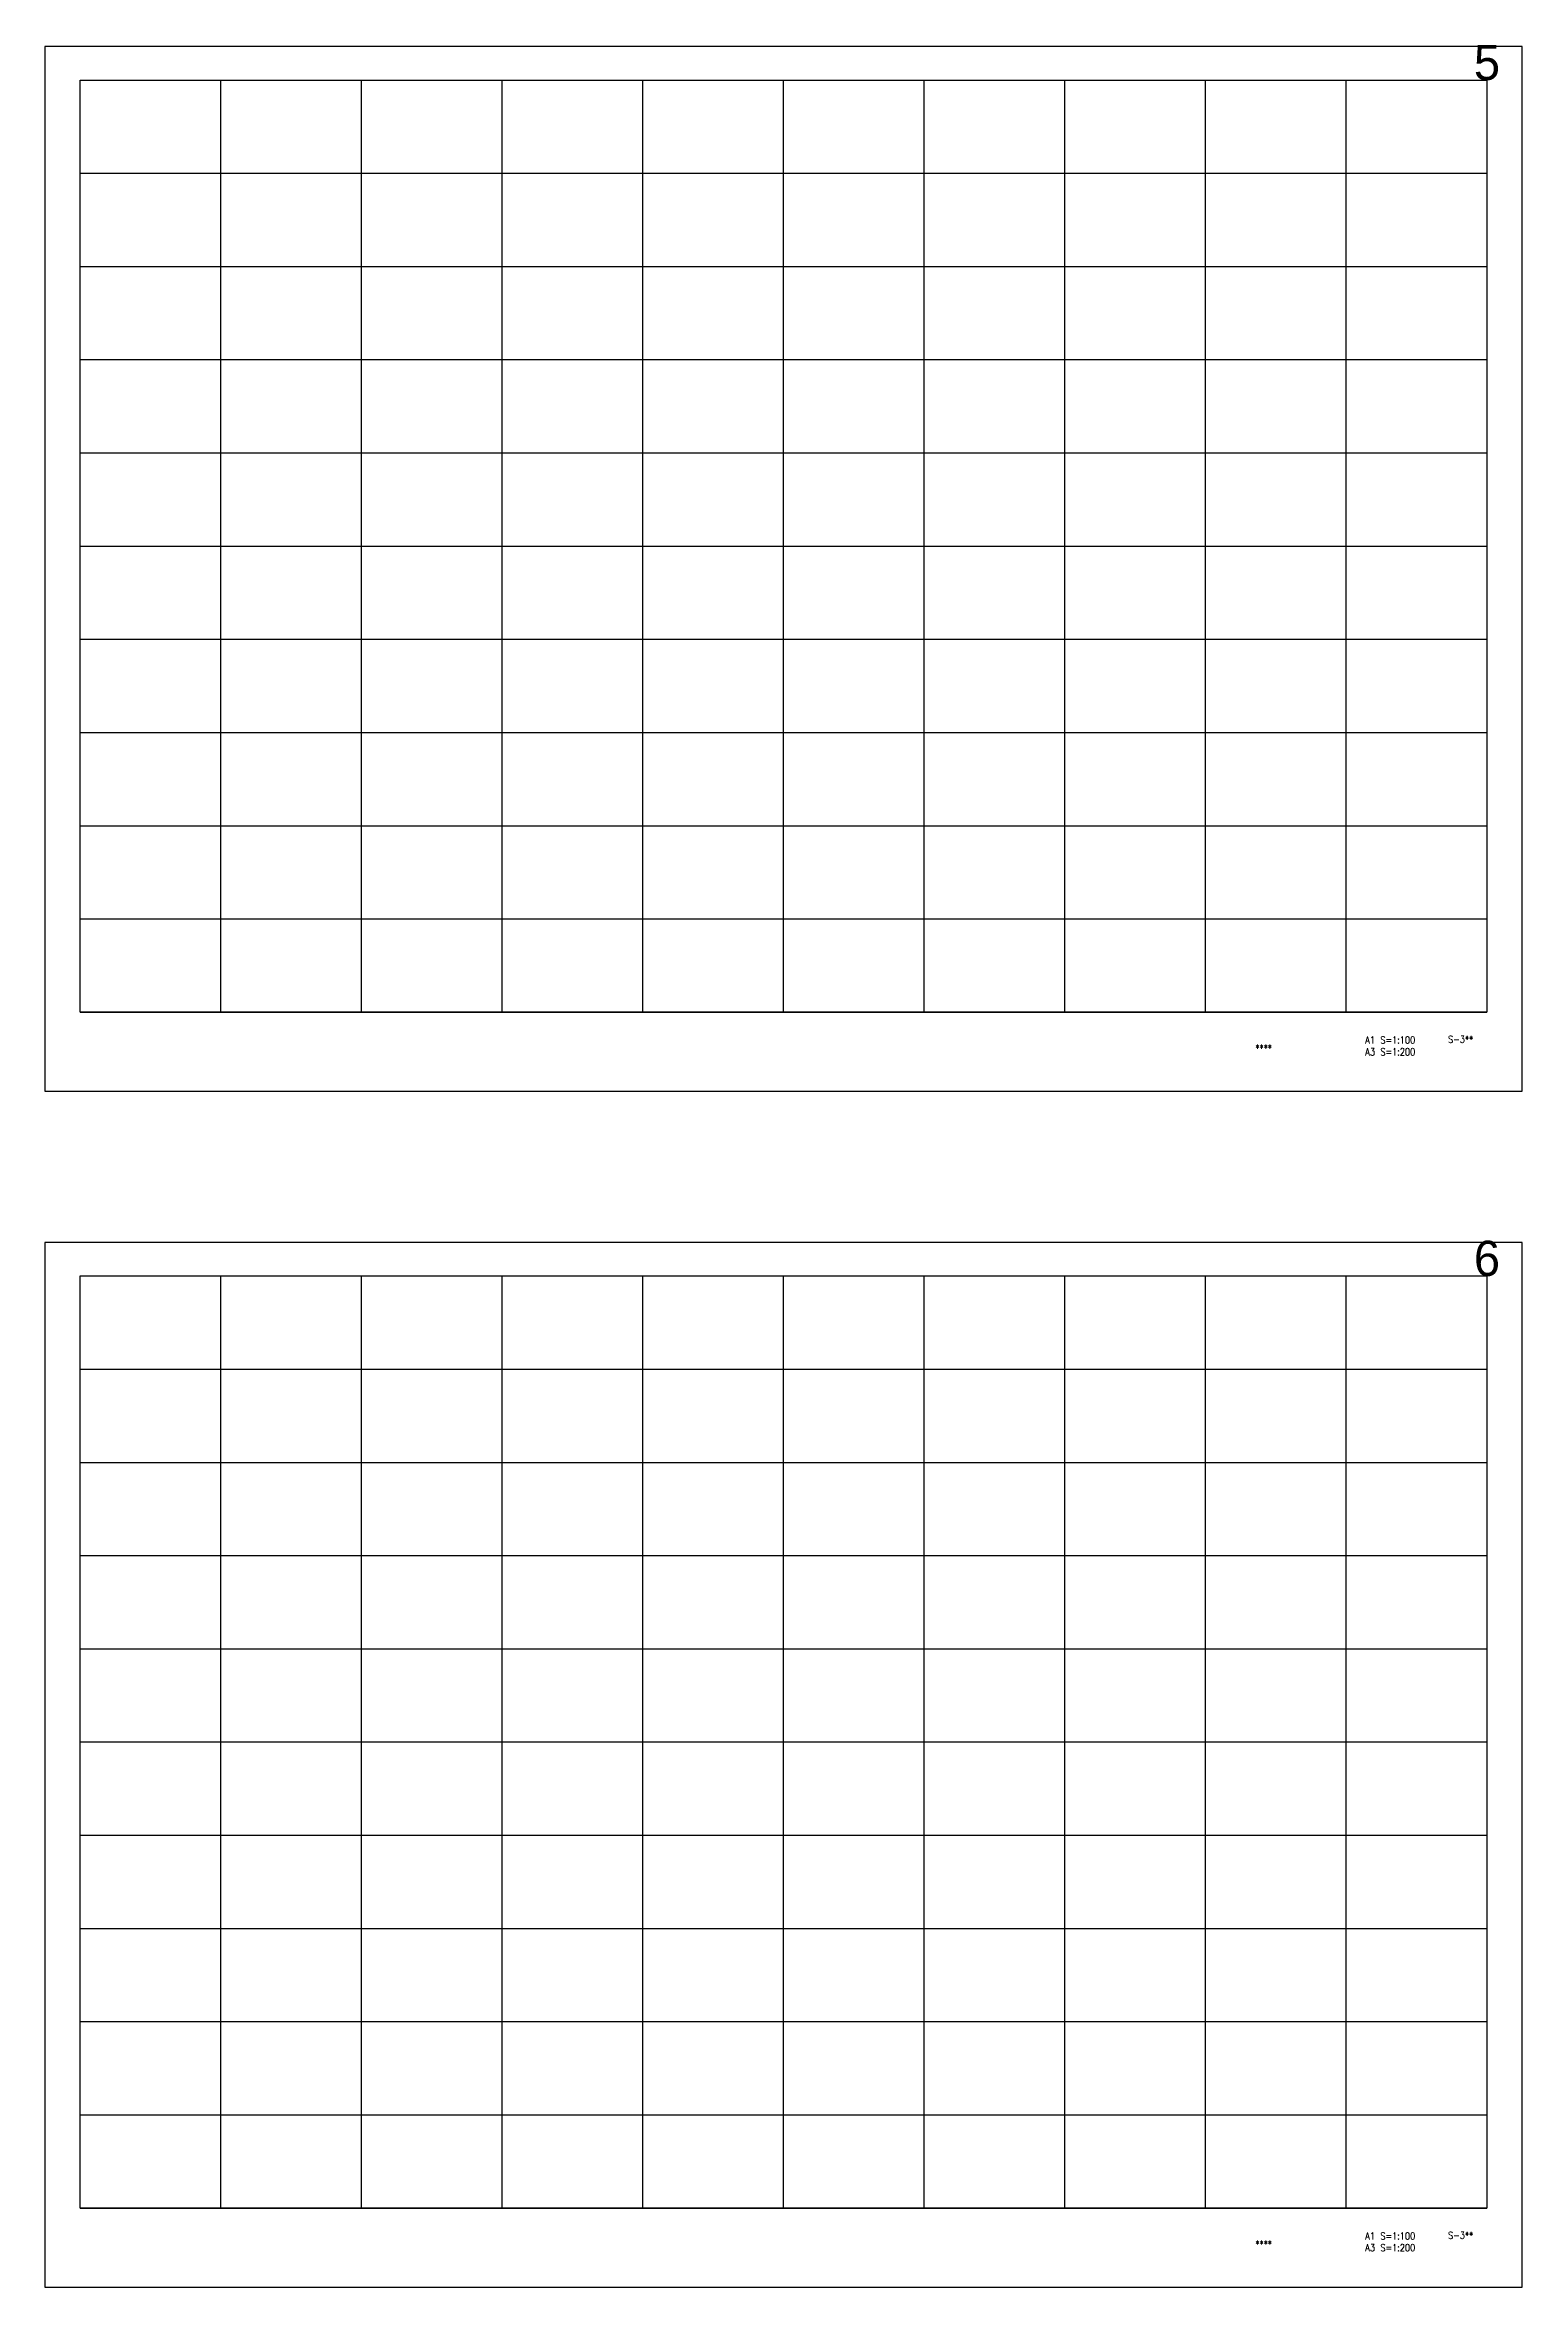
# Model space of a CAD drawing. Extents: x -668440 to 1010955, y -1678500 to 210463.
# Drawn here: x 0 to 210000, y -998500 to -679750 of the extents above; entities that cross this region are included whole.
import ezdxf
from ezdxf.enums import TextEntityAlignment as Align

# ---------------------------------------------------------------- set-up
doc = ezdxf.new("R2010")
doc.units = 0
doc.header["$MEASUREMENT"] = 0
doc.layers.add('99_レイアウト枠', color=251, linetype='CONTINUOUS', plot=False)
doc.layers.add('99_頁番号', color=6, linetype='CONTINUOUS')
doc.styles.add('DRACAD', font='txt', dxfattribs={"width": 0.85, "bigfont": 'extfont2'})
doc.styles.get("Standard").update_dxf_attribs({"font": 'Osaka.ttc'})

msp = doc.modelspace()

# ---------------------------------------------------------------- linework, layer by layer
at = {"layer": '99_レイアウト枠'}
for p, q in [((5000, -817250), (5000, -684750)), ((25000, -817250), (25000, -684750)), ((45000, -817250), (45000, -684750)), ((65000, -817250), (65000, -684750)), ((85000, -817250), (85000, -684750)), ((105000, -817250), (105000, -684750)), ((124999.99995, -817250), (124999.99995, -684750)), ((144999.99995, -817250), (144999.99995, -684750)), ((164999.99995, -817250), (164999.99995, -684750)), ((184999.99995, -817250), (184999.99995, -684750)), ((5000, -698000), (204999.99991, -698000)), ((5000, -711250), (204999.99991, -711250)), ((5000, -724500), (204999.99991, -724500)), ((5000, -737750), (204999.99991, -737750)), ((5000, -751000), (204999.99991, -751000)), ((5000, -764250), (204999.99991, -764250)), ((5000, -777500), (204999.99991, -777500)), ((5000, -790750), (204999.99991, -790750)), ((5000, -804000), (204999.99991, -804000)), ((5000, -817250), (204999.99991, -817250)), ((5000, -987250), (5000, -854750)), ((25000, -987250), (25000, -854750)), ((45000, -987250), (45000, -854750)), ((65000, -987250), (65000, -854750)), ((85000, -987250), (85000, -854750)), ((105000, -987250), (105000, -854750)), ((124999.99995, -987250), (124999.99995, -854750)), ((144999.99995, -987250), (144999.99995, -854750)), ((164999.99995, -987250), (164999.99995, -854750)), ((184999.99995, -987250), (184999.99995, -854750)), ((5000, -868000), (204999.99991, -868000)), ((5000, -881250), (204999.99991, -881250)), ((5000, -894500), (204999.99991, -894500)), ((5000, -907750), (204999.99991, -907750)), ((5000, -921000), (204999.99991, -921000)), ((5000, -934250), (204999.99991, -934250)), ((5000, -947500), (204999.99991, -947500)), ((5000, -960750), (204999.99991, -960750)), ((5000, -974000), (204999.99991, -974000)), ((5000, -987250), (204999.99991, -987250))]:
    msp.add_line(p, q, dxfattribs=at)
for points in [[(0, -828500), (210000, -828500), (210000, -680000), (0, -680000)], [(5000, -684750), (204999.99991, -684750), (204999.99991, -817250), (5000, -817250)], [(0, -998500), (210000, -998500), (210000, -850000), (0, -850000)], [(5000, -854750), (204999.99991, -854750), (204999.99991, -987250), (5000, -987250)]]:
    msp.add_lwpolyline(points, close=True, dxfattribs=at)

# ---------------------------------------------------------------- texts
for s, p in [('5', (204999.99991, -684750)), ('6', (204999.99991, -854750))]:
    msp.add_text(s, height=5000, dxfattribs=at).set_placement(p, align=Align.CENTER)
at = {"layer": '99_頁番号', "char_height": 1000, "attachment_point": 5, "style": 'DRACAD'}
for s, insert in [('{  ****  }', (172499.99991, -822375)), ('A1 S=1:100^JA3 S=1:200', (191249.99991, -822062.5)), ('{S-3**}', (201249.99991, -821125)), ('A1 S=1:100^JA3 S=1:200', (191249.99991, -992062.5)), ('{S-3**}', (201249.99991, -991125)), ('{  ****  }', (172499.99991, -992375))]:
    msp.add_mtext(s, dxfattribs=dict(at, insert=insert))

doc.saveas('drawing.dxf')
